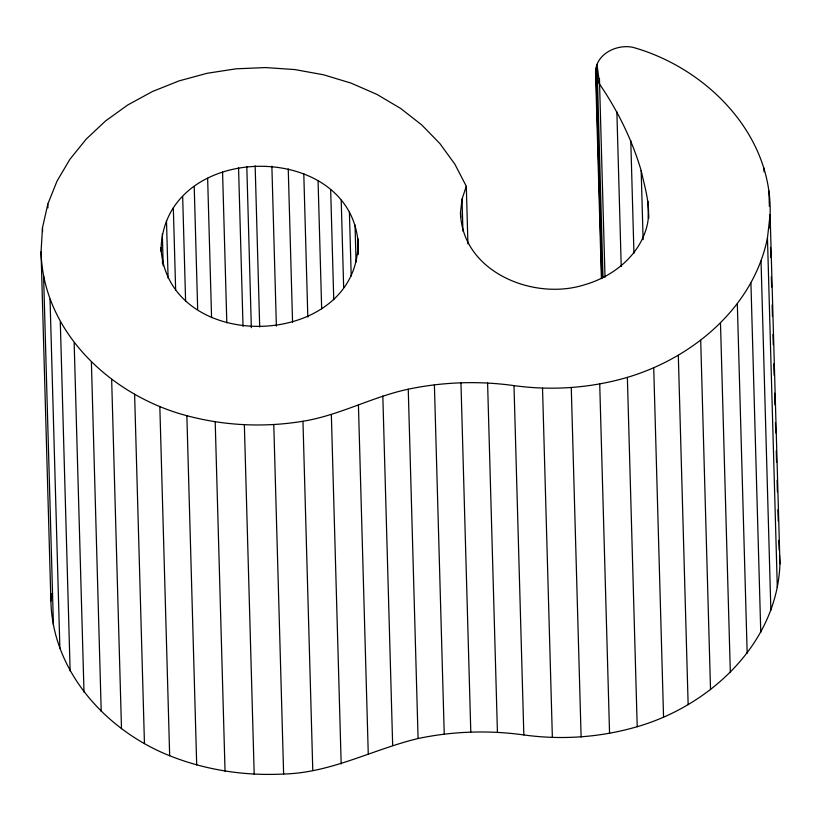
<?xml version="1.0" encoding="UTF-8"?>
<svg xmlns="http://www.w3.org/2000/svg" width="821" height="821" viewBox="0 0 821 821"><rect width="100%" height="100%" fill="white"/><g stroke="black" fill="none" stroke-linecap="round" stroke-linejoin="round"><path stroke-width="1.23" d="M601.383 278.422L595.574 72.412C595.584 54.135 616.643 43.872 632.837 47.32C706.491 67.917 772.653 134.387 770.108 214.548L779.95 563.863C777.169 643.346 710.124 705.65 637.209 726.698C600.5 737.412 561.708 740.162 523.839 734.939C488.69 730.023 452.823 731.234 418.084 738.52C372.929 749.347 331.007 772.93 283.625 774.018C244.863 776.071 205.773 770.129 169.67 755.741C106.402 730.598 52.544 671.701 50.892 601.146L41.05 251.821L42.476 227.766L47.834 204.039L57.029 181.092L69.888 159.315L86.195 139.129L105.642 120.882L127.881 104.903L152.501 91.49L179.07 80.889L207.097 73.285L236.079 68.82L265.481 67.568L294.77 69.559L323.433 74.762L350.936 83.065L376.788 94.333L400.515 108.351L421.676 124.874L439.912 143.603L454.875 164.19L466.307 186.275L467.929 243.847M50.892 601.146L51.333 593.542M161.039 251.359C161.316 137.353 362.81 137.723 358.325 253.761M777.302 587.302L767.461 237.987L770.108 214.548M460.653 217.462L460.509 212.341L462.028 199.113L466.307 186.275M595.574 72.412L597.452 80.437L599.576 84.142C617.772 110.661 631.996 139.734 641.17 170.583C645.152 189.261 651.905 208.483 646.568 227.633C638.461 256.583 612.353 276.923 584.234 284.866C533.322 301.04 461.792 271.751 460.509 212.341M357.894 238.398C363.159 349.992 167.207 358.007 160.937 247.521M41.05 251.821C43.051 332.813 112.21 396.091 186.86 415.693C224.636 425.842 264.383 427.618 302.959 421.255C339.473 415.344 372.2 396.861 408.253 389.195C442.981 381.909 478.859 380.698 513.997 385.613C551.876 390.837 590.658 388.097 627.367 377.373C692.903 357.864 753.411 307.249 767.461 237.987M778.77 540.382L779.262 550.275M779.509 555.212L779.95 563.863M768.928 191.067L769.359 206.42M769.688 217.934L769.975 228.166M770.509 247.367L770.806 257.599M771.34 276.79L771.627 287.032M772.13 304.94L772.458 316.465M772.961 334.373L773.249 344.615M773.793 363.806L774.121 375.32M774.624 393.228L774.942 404.753M775.455 422.661L775.742 432.903M776.245 450.811L776.563 462.326M777.077 480.244L777.395 491.758M777.898 509.677L778.226 521.191M763.93 167.956L764.043 171.794M761.036 260.965L770.868 610.29M750.928 283.071L760.769 632.396M737.33 303.924L747.172 653.239M720.489 323.135L730.331 672.45M700.703 340.376L710.534 689.691M678.31 355.329L688.142 704.644M653.721 367.736L663.553 717.051M648.652 214.455L648.764 218.294M647.943 201.196L648.416 217.832M641.17 170.583L643.11 239.67M630.774 140.678L633.945 253.279M627.367 377.373L637.209 726.698M616.869 111.769L621.23 266.599M599.433 78.385L599.576 83.506M605.015 277.365L599.576 84.142L597.011 64.284L603.004 277.498M595.882 68.307L601.803 278.668M599.72 384.074L609.562 733.399M571.272 387.717L581.114 737.032M542.527 388.23L552.369 737.556M513.997 385.613L523.839 734.939M487.592 382.935L497.434 732.25M462.028 199.113L462.931 231.101M460.95 382.637L470.792 731.963M434.391 384.731L444.233 734.056M408.253 389.195L418.084 738.52M382.822 395.968L392.664 745.283M357.946 252.088L358.018 254.654M355.021 224.944L356.068 262.053M358.428 404.969L368.27 754.294M349.407 212.095L351.203 276.072M341.208 200.242L343.65 287.247M330.658 189.713L333.757 299.747M331.345 414.636L341.177 763.951M318.066 180.815L321.668 308.768M303.791 173.795L307.824 317.111M302.959 421.255L312.791 770.57M288.243 168.869L292.563 322.417M271.874 166.181L276.379 326.122M273.783 424.703L283.625 774.018M255.146 165.791L259.693 327.015M246.803 166.468L251.349 327.692M238.552 167.72L243.026 326.389M244.36 424.919L254.192 774.234M222.563 171.917L226.822 322.899M215.205 421.891L225.046 771.217M207.641 178.249L211.572 317.717M194.218 186.541L197.676 309.384M182.662 196.568L185.618 301.492M186.86 415.693L196.701 765.008M173.334 208.011L175.643 289.905M166.478 220.572L168.1 278.145M162.312 233.862L163.205 265.86M162.404 261.15L162.476 263.705M159.828 406.426L169.67 755.741M134.613 394.254L144.455 743.569M111.656 379.405L121.498 728.72M91.388 362.143L101.219 711.468M74.157 342.788L83.999 692.103M60.292 321.678L70.134 671.003M47.834 204.039L47.936 207.877M50.04 299.213L59.882 648.528M42.476 227.766L42.579 231.604M43.585 275.784L53.427 625.099"/></g></svg>
